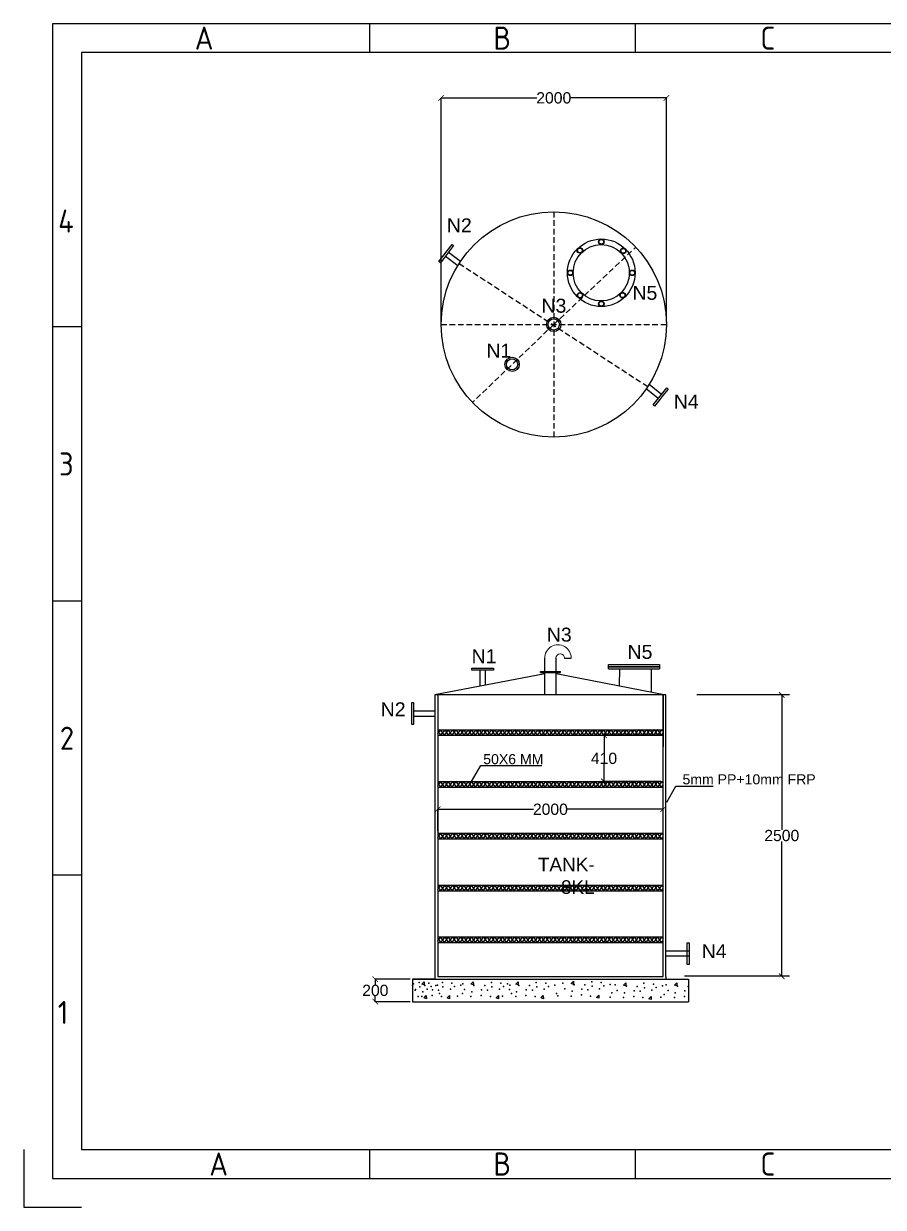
# Model space of a CAD drawing. Header units: millimetres. Extents: x 28040 to 97772, y -4599999986130 to 21571.
# Drawn here: x 82374 to 90006, y 10806 to 21315 of the extents above; entities that cross this region are included whole.
import ezdxf
from ezdxf.enums import TextEntityAlignment as Align

# ---------------------------------------------------------------- set-up
doc = ezdxf.new("R2010")
doc.units = ezdxf.units.MM
doc.header["$LTSCALE"] = 200
doc.header["$MEASUREMENT"] = 0
doc.linetypes.add('HIDDEN', pattern=[0.375, 0.25, -0.125])
doc.styles.add('ISOCP', font='isocp.shx')
doc.styles.get("Standard").update_dxf_attribs({"font": 'arial.ttf'})
doc.dimstyles.get("Standard").update_dxf_attribs({"dimtxt": 100, "dimasz": 50, "dimexe": 0.18, "dimexo": 20, "dimgap": 0.5, "dimtad": 0, "dimtih": 1, "dimtoh": 1, "dimdec": 0, "dimzin": 0, "dimdsep": 46, "dimtxsty": 'Standard', "dimcen": 0.09, "dimadec": 0, "dimazin": 0, "dimtfac": 1, "dimtdec": 0, "dimtofl": 0, "dimtmove": 0, "dimatfit": 3, "dimfxl": 1, "dimtolj": 1, "dimtzin": 0, "dimarcsym": 0})

# ---------------------------------------------------------------- blocks, each defined once
blk = doc.blocks.new('_ArchTick')
at = {"color": 0, "linetype": 'ByBlock', "const_width": 0.15}
blk.add_lwpolyline([(-0.5, -0.5), (0.5, 0.5)], dxfattribs=at)
blk = doc.blocks.new('*D100')
at = {"color": 0, "lineweight": -2, "transparency": 16777216}
for p, q in [((89173, 15356), (89104, 15356)), ((89104, 15356), (89104, 14158)), ((89104, 12858), (89104, 14055)), ((89173, 12858), (89104, 12858))]:
    blk.add_line(p, q, dxfattribs=at)
at = {"layer": 'Defpoints', "color": 0, "linetype": 'Continuous', "transparency": 16777216}
for p in [(89193, 15356), (89104, 12858), (89193, 12858)]:
    blk.add_point(p, dxfattribs=at)
at = {"color": 0, "linetype": 'Continuous', "lineweight": -2, "transparency": 16777216, "xscale": 50, "yscale": 50, "zscale": 50}
for p, rotation in [((89104, 15356), 90), ((89104, 12858), 270)]:
    blk.add_blockref('_ArchTick', p, dxfattribs=dict(at, rotation=rotation))
at = {"color": 0, "linetype": 'Continuous', "transparency": 16777216, "insert": (89104, 14107), "char_height": 100, "attachment_point": 5}
blk.add_mtext('\\A1;2500', dxfattribs=at)
blk = doc.blocks.new('*D105')
at = {"color": 0, "lineweight": -2, "transparency": 16777216}
for p, q in [((86080, 18665), (86080, 20656)), ((86080, 20656), (86930, 20656)), ((88080, 20656), (87231, 20656)), ((88080, 18665), (88080, 20656))]:
    blk.add_line(p, q, dxfattribs=at)
at = {"layer": 'Defpoints', "color": 0, "linetype": 'Continuous', "transparency": 16777216}
for p in [(88080, 20656), (86080, 18645), (88080, 18645)]:
    blk.add_point(p, dxfattribs=at)
at = {"color": 0, "linetype": 'Continuous', "lineweight": -2, "transparency": 16777216, "xscale": 50, "yscale": 50, "zscale": 50, "rotation": 180}
blk.add_blockref('_ArchTick', (86080, 20656), dxfattribs=at)
at = {"color": 0, "linetype": 'Continuous', "lineweight": -2, "transparency": 16777216, "xscale": 50, "yscale": 50, "zscale": 50}
blk.add_blockref('_ArchTick', (88080, 20656), dxfattribs=at)
at = {"color": 0, "linetype": 'Continuous', "transparency": 16777216, "insert": (87080, 20656), "char_height": 100, "attachment_point": 5}
blk.add_mtext('\\A1;2000', dxfattribs=at)
blk = doc.blocks.new('*D107')
at = {"color": 0, "lineweight": -2, "transparency": 16777216}
for p, q in [((88030, 14997), (87525, 14997)), ((87526, 14997), (87526, 14844)), ((87526, 14587), (87526, 14741)), ((88030, 14587), (87525, 14587))]:
    blk.add_line(p, q, dxfattribs=at)
at = {"layer": 'Defpoints', "color": 0, "linetype": 'Continuous', "transparency": 16777216}
for p in [(88050, 14997), (87526, 14587), (88050, 14587)]:
    blk.add_point(p, dxfattribs=at)
at = {"color": 0, "linetype": 'Continuous', "lineweight": -2, "transparency": 16777216, "xscale": 50, "yscale": 50, "zscale": 50}
for p, rotation in [((87526, 14997), 90), ((87526, 14587), 270)]:
    blk.add_blockref('_ArchTick', p, dxfattribs=dict(at, rotation=rotation))
at = {"color": 0, "linetype": 'Continuous', "transparency": 16777216, "insert": (87526, 14792), "char_height": 100, "attachment_point": 5}
blk.add_mtext('\\A1;410', dxfattribs=at)
blk = doc.blocks.new('*D108')
at = {"color": 0, "lineweight": -2, "transparency": 16777216}
for p, q in [((85805, 12831), (85496, 12831)), ((85496, 12831), (85496, 12783)), ((85496, 12632), (85496, 12680)), ((85805, 12632), (85496, 12632))]:
    blk.add_line(p, q, dxfattribs=at)
at = {"layer": 'Defpoints', "color": 0, "linetype": 'Continuous', "transparency": 16777216}
for p in [(85825, 12831), (85496, 12632), (85825, 12632)]:
    blk.add_point(p, dxfattribs=at)
at = {"color": 0, "linetype": 'Continuous', "lineweight": -2, "transparency": 16777216, "xscale": 50, "yscale": 50, "zscale": 50}
for p, rotation in [((85496, 12831), 90), ((85496, 12632), 270)]:
    blk.add_blockref('_ArchTick', p, dxfattribs=dict(at, rotation=rotation))
at = {"color": 0, "linetype": 'Continuous', "transparency": 16777216, "insert": (85496, 12732), "char_height": 100, "width": 211.73, "attachment_point": 5}
blk.add_mtext('\\A1;200', dxfattribs=at)
blk = doc.blocks.new('*D109')
at = {"color": 0, "lineweight": -2, "transparency": 16777216}
for p, q in [((86050, 14147), (86050, 14340)), ((86050, 14340), (86900, 14340)), ((88050, 14340), (87201, 14340)), ((88050, 14147), (88050, 14340))]:
    blk.add_line(p, q, dxfattribs=at)
at = {"layer": 'Defpoints', "color": 0, "linetype": 'Continuous', "transparency": 16777216}
for p in [(88050, 14340), (86050, 14127), (88050, 14127)]:
    blk.add_point(p, dxfattribs=at)
at = {"color": 0, "linetype": 'Continuous', "lineweight": -2, "transparency": 16777216, "xscale": 50, "yscale": 50, "zscale": 50, "rotation": 180}
blk.add_blockref('_ArchTick', (86050, 14340), dxfattribs=at)
at = {"color": 0, "linetype": 'Continuous', "lineweight": -2, "transparency": 16777216, "xscale": 50, "yscale": 50, "zscale": 50}
blk.add_blockref('_ArchTick', (88050, 14340), dxfattribs=at)
at = {"color": 0, "linetype": 'Continuous', "transparency": 16777216, "insert": (87050, 14340), "char_height": 100, "attachment_point": 5}
blk.add_mtext('\\A1;2000', dxfattribs=at)

msp = doc.modelspace()

# ---------------------------------------------------------------- linework, layer by layer
at = {"color": 0}
for p, q in [((97515.6, 21315.1), (82630.7, 21315.1)), ((82630.7, 21315.1), (82630.7, 11062.8)), ((85443.5, 21315.1), (85443.5, 21058.8)), ((87801.5, 21315.1), (87801.5, 21058.8)), ((97259.3, 21058.8), (82887, 21058.8)), ((82887, 21058.8), (82887, 11319.1)), ((82887, 18623.9), (82630.7, 18623.9)), ((82887, 16188.9), (82630.7, 16188.9)), ((82887, 13754), (82630.7, 13754)), ((82374.4, 11319.1), (82374.4, 10806.5)), ((82887, 11319.1), (97259.3, 11319.1)), ((85443.5, 11319.1), (85443.5, 11062.8)), ((87801.5, 11319.1), (87801.5, 11062.8)), ((82630.7, 11062.8), (97515.6, 11062.8)), ((82374.4, 10806.5), (82887, 10806.5))]:
    msp.add_line(p, q, dxfattribs=at)
at = {"linetype": 'HIDDEN'}
for p, q in [((87080, 19644.6), (87080, 17644.6)), ((87080, 18644.6), (87807.7, 19330.6)), ((86239.6, 19186.6), (87914.3, 18093.2)), ((86080, 18644.6), (88080, 18644.6)), ((87080, 18644.6), (86358.2, 17952.6))]:
    msp.add_line(p, q, dxfattribs=at)
for p, q in [((86191, 19345.1), (86118.5, 19250.7)), ((86132.6, 19297.1), (86177.5, 19355.5)), ((86177.5, 19355.5), (86191, 19345.1)), ((86060.1, 19202.7), (86105, 19261.1)), ((86118.5, 19250.7), (86073.6, 19192.3)), ((86105, 19261.1), (86132.6, 19297.1)), ((86105.7, 19260.6), (86105.7, 19260.6)), ((86118.5, 19250.7), (86227.4, 19167.1)), ((86146.1, 19286.7), (86252, 19205.3)), ((86073.6, 19192.3), (86060.1, 19202.7)), ((88036.1, 18023.7), (87926.5, 18112.2)), ((88036.1, 18023.7), (88082.4, 18081.1)), ((88082.4, 18081.1), (88095.6, 18070.4)), ((88007.6, 17988.4), (87901.4, 18074.2)), ((87961.3, 17931.1), (88036.1, 18023.7)), ((88020.8, 17977.8), (87974.5, 17920.4)), ((88049.3, 18013), (88020.8, 17977.8)), ((88048.6, 18013.6), (88048.6, 18013.6)), ((88095.6, 18070.4), (88049.3, 18013)), ((87974.5, 17920.4), (87961.3, 17931.1)), ((87176.3, 15681.3), (87234, 15681.3)), ((86351.5, 15592.4), (86425.2, 15592.4)), ((86351.5, 15575.4), (86351.5, 15592.4)), ((86425.2, 15575.4), (86351.5, 15575.4)), ((86425.2, 15592.4), (86470.6, 15592.4)), ((86425.2, 15575.4), (86425.2, 15434.6)), ((86544.3, 15575.4), (86425.2, 15575.4)), ((86470.6, 15592.4), (86544.3, 15592.4)), ((86470.6, 15575.4), (86470.6, 15441.8)), ((86544.3, 15592.4), (86544.3, 15575.4)), ((87566.5, 15624.8), (88018.6, 15624.8)), ((87566.5, 15607.8), (87566.5, 15624.8)), ((87566.5, 15607.8), (88018.6, 15607.8)), ((87566.5, 15604.2), (88018.6, 15604.2)), ((87566.5, 15587.2), (87566.5, 15604.2)), ((87566.5, 15587.2), (88018.6, 15587.2)), ((87662.2, 15587.2), (87661.5, 15437.9)), ((87944.9, 15587.2), (87944.9, 15381.3)), ((88018.6, 15624.8), (88018.6, 15607.8)), ((88018.6, 15604.2), (88018.6, 15587.2)), ((88075.1, 15355.9), (86025.1, 15355.9)), ((86025.1, 15355.9), (86025.1, 12854.1)), ((86050.1, 15355.9), (86050.1, 12855.9)), ((88050.1, 12855.9), (88050.1, 15355.9)), ((88050.1, 15355.9), (88050.1, 14895.9)), ((88075.1, 12855.9), (88075.1, 15355.9)), ((85819.2, 15213.4), (85819.2, 15287.1)), ((85819.2, 15287.1), (85836.2, 15287.1)), ((85836.2, 15287.1), (85836.2, 15168.1)), ((85819.2, 15168.1), (85819.2, 15213.4)), ((85819.2, 15094.4), (85819.2, 15168.1)), ((85836.2, 15213.4), (86025.1, 15213.4)), ((85836.2, 15168.1), (86025.1, 15168.1)), ((85836.2, 15168.1), (85836.2, 15094.4)), ((85836.2, 15094.4), (85819.2, 15094.4)), ((86050.1, 15009.4), (86077.1, 15047.2)), ((86050.1, 15038.4), (86075.3, 14997.2)), ((86113.5, 15047.2), (86075.2, 14997.3)), ((86110.3, 14997.3), (86075.3, 15047.2)), ((86110.3, 14997.3), (86145.9, 15047.2)), ((86113.5, 15047.2), (86144.1, 14997.2)), ((86182.3, 15047.2), (86144, 14997.3)), ((86179.1, 14997.3), (86144.1, 15047.2)), ((86179.1, 14997.3), (86214.7, 15047.2)), ((86182.3, 15047.2), (86213, 14997.2)), ((86251.1, 15047.2), (86212.8, 14997.3)), ((86247.9, 14997.3), (86213, 15047.2)), ((86247.9, 14997.3), (86283.5, 15047.2)), ((86251.1, 15047.2), (86281.8, 14997.2)), ((86319.9, 15047.2), (86281.6, 14997.3)), ((86316.7, 14997.3), (86281.8, 15047.2)), ((86316.7, 14997.3), (86352.3, 15047.2)), ((86319.9, 15047.2), (86350.6, 14997.2)), ((86388.7, 15047.2), (86350.4, 14997.3)), ((86385.5, 14997.3), (86350.6, 15047.2)), ((86385.5, 14997.3), (86421.2, 15047.2)), ((86388.7, 15047.2), (86419.4, 14997.2)), ((86457.5, 15047.2), (86419.2, 14997.3)), ((86454.3, 14997.3), (86419.4, 15047.2)), ((86454.3, 14997.3), (86490, 15047.2)), ((86457.5, 15047.2), (86488.2, 14997.2)), ((86526.4, 15047.2), (86488, 14997.3)), ((86523.1, 14997.3), (86488.2, 15047.2)), ((86523.1, 14997.3), (86558.8, 15047.2)), ((86526.4, 15047.2), (86557, 14997.2)), ((86595.2, 15047.2), (86556.8, 14997.3)), ((86591.9, 14997.3), (86557, 15047.2)), ((86591.9, 14997.3), (86627.6, 15047.2)), ((86595.2, 15047.2), (86625.8, 14997.2)), ((86664, 15047.2), (86625.6, 14997.3)), ((86660.7, 14997.3), (86625.8, 15047.2)), ((86660.7, 14997.3), (86696.4, 15047.2)), ((86664, 15047.2), (86694.6, 14997.2)), ((86732.8, 15047.2), (86694.4, 14997.3)), ((86729.5, 14997.3), (86694.6, 15047.2)), ((86729.5, 14997.3), (86765.2, 15047.2)), ((86732.8, 15047.2), (86763.4, 14997.2)), ((86801.6, 15047.2), (86763.2, 14997.3)), ((86798.3, 14997.3), (86763.4, 15047.2)), ((86798.3, 14997.3), (86834, 15047.2)), ((86801.6, 15047.2), (86832.2, 14997.2)), ((86870.4, 15047.2), (86832.1, 14997.3)), ((86867.1, 14997.3), (86832.2, 15047.2)), ((86867.1, 14997.3), (86902.8, 15047.2)), ((86870.4, 15047.2), (86901, 14997.2)), ((86939.2, 15047.2), (86900.9, 14997.3)), ((86935.9, 14997.3), (86901, 15047.2)), ((86935.9, 14997.3), (86971.6, 15047.2)), ((86939.2, 15047.2), (86969.8, 14997.2)), ((87008, 15047.2), (86969.7, 14997.3)), ((87004.8, 14997.3), (86969.8, 15047.2)), ((87004.8, 14997.3), (87040.4, 15047.2)), ((87008, 15047.2), (87038.6, 14997.2)), ((87076.8, 15047.2), (87038.5, 14997.3)), ((87073.6, 14997.3), (87038.6, 15047.2)), ((87073.6, 14997.3), (87109.2, 15047.2)), ((87076.8, 15047.2), (87107.4, 14997.2)), ((87145.6, 15047.2), (87107.3, 14997.3)), ((87142.4, 14997.3), (87107.4, 15047.2)), ((87142.4, 14997.3), (87178, 15047.2)), ((87145.6, 15047.2), (87176.3, 14997.2)), ((87214.4, 15047.2), (87176.1, 14997.3)), ((87211.2, 14997.3), (87176.3, 15047.2)), ((87211.2, 14997.3), (87246.8, 15047.2)), ((87214.4, 15047.2), (87245.1, 14997.2)), ((87283.2, 15047.2), (87244.9, 14997.3)), ((87280, 14997.3), (87245.1, 15047.2)), ((87280, 14997.3), (87315.7, 15047.2)), ((87283.2, 15047.2), (87313.9, 14997.2)), ((87352, 15047.2), (87313.7, 14997.3)), ((87348.8, 14997.3), (87313.9, 15047.2)), ((87348.8, 14997.3), (87384.5, 15047.2)), ((87352, 15047.2), (87382.7, 14997.2)), ((87420.8, 15047.2), (87382.5, 14997.3)), ((87417.6, 14997.3), (87382.7, 15047.2)), ((87417.6, 14997.3), (87453.3, 15047.2)), ((87420.8, 15047.2), (87451.5, 14997.2)), ((87489.7, 15047.2), (87451.3, 14997.3)), ((87486.4, 14997.3), (87451.5, 15047.2)), ((87486.4, 14997.3), (87522.1, 15047.2)), ((87489.7, 15047.2), (87520.3, 14997.2)), ((87558.5, 15047.2), (87520.1, 14997.3)), ((87555.2, 14997.3), (87520.3, 15047.2)), ((87555.2, 14997.3), (87590.9, 15047.2)), ((87558.5, 15047.2), (87589.1, 14997.2)), ((87627.3, 15047.2), (87588.9, 14997.3)), ((87624, 14997.3), (87589.1, 15047.2)), ((87624, 14997.3), (87659.7, 15047.2)), ((87627.3, 15047.2), (87657.9, 14997.2)), ((87696.1, 15047.2), (87657.7, 14997.3)), ((87692.8, 14997.3), (87657.9, 15047.2)), ((87692.8, 14997.3), (87728.5, 15047.2)), ((87696.1, 15047.2), (87726.7, 14997.2)), ((87764.9, 15047.2), (87726.6, 14997.3)), ((87761.6, 14997.3), (87726.7, 15047.2)), ((87761.6, 14997.3), (87797.3, 15047.2)), ((87764.9, 15047.2), (87795.5, 14997.2)), ((87833.7, 15047.3), (87795.4, 14997.4)), ((87830.4, 14997.4), (87795.5, 15047.3)), ((87830.4, 14997.4), (87866.1, 15047.3)), ((87833.7, 15047.3), (87864.3, 14997.3)), ((87902.5, 15047.3), (87864.2, 14997.4)), ((87899.3, 14997.4), (87864.3, 15047.3)), ((87899.3, 14997.4), (87934.9, 15047.3)), ((87902.5, 15047.3), (87933.1, 14997.3)), ((87971.3, 15047.3), (87933, 14997.4)), ((87968.1, 14997.4), (87933.1, 15047.3)), ((87968.1, 14997.4), (88003.7, 15047.3)), ((87971.3, 15047.3), (88001.9, 14997.3)), ((88040.1, 15047.3), (88001.8, 14997.4)), ((88036.9, 14997.4), (88001.9, 15047.3)), ((88040.1, 15047.3), (88050.1, 15031.1)), ((86050.1, 14997.2), (88050.1, 14997.2)), ((88036.9, 14997.4), (88050.1, 15015.9)), ((86050.1, 14549.6), (86077, 14587.2)), ((86050.1, 14587.2), (88050.1, 14587.2)), ((86050.1, 14578.2), (86075.2, 14537.2)), ((86050.1, 14537.2), (88050.1, 14537.2)), ((86113.4, 14587.2), (86075, 14537.3)), ((86110.1, 14537.3), (86075.2, 14587.2)), ((86110.1, 14537.3), (86145.8, 14587.2)), ((86113.4, 14587.2), (86144, 14537.2)), ((86182.2, 14587.2), (86143.8, 14537.3)), ((86178.9, 14537.3), (86144, 14587.2)), ((86178.9, 14537.3), (86214.6, 14587.2)), ((86182.2, 14587.2), (86212.8, 14537.2)), ((86251, 14587.2), (86212.6, 14537.3)), ((86247.7, 14537.3), (86212.8, 14587.2)), ((86247.7, 14537.3), (86283.4, 14587.2)), ((86251, 14587.2), (86281.6, 14537.2)), ((86319.8, 14587.2), (86281.5, 14537.3)), ((86316.5, 14537.3), (86281.6, 14587.2)), ((86316.5, 14537.3), (86352.2, 14587.2)), ((86319.8, 14587.2), (86350.4, 14537.2)), ((86388.6, 14587.2), (86350.3, 14537.3)), ((86385.3, 14537.3), (86350.4, 14587.2)), ((86385.3, 14537.3), (86421, 14587.2)), ((86388.6, 14587.2), (86419.2, 14537.2)), ((86457.4, 14587.2), (86419.1, 14537.3)), ((86454.2, 14537.3), (86419.2, 14587.2)), ((86454.2, 14537.3), (86489.8, 14587.2)), ((86457.4, 14587.2), (86488, 14537.2)), ((86526.2, 14587.2), (86487.9, 14537.3)), ((86523, 14537.3), (86488, 14587.2)), ((86523, 14537.3), (86558.6, 14587.2)), ((86526.2, 14587.2), (86556.8, 14537.2)), ((86595, 14587.2), (86556.7, 14537.3)), ((86591.8, 14537.3), (86556.8, 14587.2)), ((86591.8, 14537.3), (86627.4, 14587.2)), ((86595, 14587.2), (86625.7, 14537.2)), ((86663.8, 14587.2), (86625.5, 14537.3)), ((86660.6, 14537.3), (86625.7, 14587.2)), ((86660.6, 14537.3), (86696.2, 14587.2)), ((86663.8, 14587.2), (86694.5, 14537.2)), ((86732.6, 14587.2), (86694.3, 14537.3)), ((86729.4, 14537.3), (86694.5, 14587.2)), ((86729.4, 14537.3), (86765, 14587.2)), ((86732.6, 14587.2), (86763.3, 14537.2)), ((86801.4, 14587.2), (86763.1, 14537.3)), ((86798.2, 14537.3), (86763.3, 14587.2)), ((86798.2, 14537.3), (86833.9, 14587.2)), ((86801.4, 14587.2), (86832.1, 14537.2)), ((86870.2, 14587.2), (86831.9, 14537.3)), ((86867, 14537.3), (86832.1, 14587.2)), ((86867, 14537.3), (86902.7, 14587.2)), ((86870.2, 14587.2), (86900.9, 14537.2)), ((86939.1, 14587.2), (86900.7, 14537.3)), ((86935.8, 14537.3), (86900.9, 14587.2)), ((86935.8, 14537.3), (86971.5, 14587.2)), ((86939.1, 14587.2), (86969.7, 14537.2)), ((87007.9, 14587.2), (86969.5, 14537.3)), ((87004.6, 14537.3), (86969.7, 14587.2)), ((87004.6, 14537.3), (87040.3, 14587.2)), ((87007.9, 14587.2), (87038.5, 14537.2)), ((87076.7, 14587.2), (87038.3, 14537.3)), ((87073.4, 14537.3), (87038.5, 14587.2)), ((87073.4, 14537.3), (87109.1, 14587.2)), ((87076.7, 14587.2), (87107.3, 14537.2)), ((87145.5, 14587.2), (87107.1, 14537.3)), ((87142.2, 14537.3), (87107.3, 14587.2)), ((87142.2, 14537.3), (87177.9, 14587.2)), ((87145.5, 14587.2), (87176.1, 14537.2)), ((87214.3, 14587.2), (87175.9, 14537.3)), ((87211, 14537.3), (87176.1, 14587.2)), ((87211, 14537.3), (87246.7, 14587.2)), ((87214.3, 14587.2), (87244.9, 14537.2)), ((87283.1, 14587.2), (87244.8, 14537.3)), ((87279.8, 14537.3), (87244.9, 14587.2)), ((87279.8, 14537.3), (87315.5, 14587.2)), ((87283.1, 14587.2), (87313.7, 14537.2)), ((87351.9, 14587.2), (87313.6, 14537.3)), ((87348.6, 14537.3), (87313.7, 14587.2)), ((87348.6, 14537.3), (87384.3, 14587.2)), ((87351.9, 14587.2), (87382.5, 14537.2)), ((87420.7, 14587.2), (87382.4, 14537.3)), ((87417.5, 14537.3), (87382.5, 14587.2)), ((87417.5, 14537.3), (87453.1, 14587.2)), ((87420.7, 14587.2), (87451.3, 14537.2)), ((87489.5, 14587.2), (87451.2, 14537.3)), ((87486.3, 14537.3), (87451.3, 14587.2)), ((87486.3, 14537.3), (87521.9, 14587.2)), ((87489.5, 14587.2), (87520.1, 14537.2)), ((87558.3, 14587.2), (87520, 14537.3)), ((87555.1, 14537.3), (87520.1, 14587.2)), ((87555.1, 14537.3), (87590.7, 14587.2)), ((87558.3, 14587.2), (87589, 14537.2)), ((87627.1, 14587.2), (87588.8, 14537.3)), ((87623.9, 14537.3), (87589, 14587.2)), ((87623.9, 14537.3), (87659.5, 14587.2)), ((87627.1, 14587.2), (87657.8, 14537.2)), ((87695.9, 14587.2), (87657.6, 14537.3)), ((87692.7, 14537.3), (87657.8, 14587.2)), ((87692.7, 14537.3), (87728.3, 14587.2)), ((87695.9, 14587.2), (87726.6, 14537.2)), ((87764.7, 14587.2), (87726.4, 14537.3)), ((87761.5, 14537.3), (87726.6, 14587.2)), ((87761.5, 14537.3), (87797.2, 14587.2)), ((87764.7, 14587.2), (87795.4, 14537.2)), ((87833.5, 14587.3), (87795.2, 14537.4)), ((87830.3, 14537.4), (87795.4, 14587.3)), ((87830.3, 14537.4), (87866, 14587.3)), ((87833.5, 14587.3), (87864.2, 14537.3)), ((87902.4, 14587.3), (87864, 14537.4)), ((87899.1, 14537.4), (87864.2, 14587.3)), ((87899.1, 14537.4), (87934.8, 14587.3)), ((87902.4, 14587.3), (87933, 14537.3)), ((87971.2, 14587.3), (87932.8, 14537.4)), ((87967.9, 14537.4), (87933, 14587.3)), ((87967.9, 14537.4), (88003.6, 14587.3)), ((87971.2, 14587.3), (88001.8, 14537.3)), ((88040, 14587.3), (88001.6, 14537.4)), ((88036.7, 14537.4), (88001.8, 14587.3)), ((88036.7, 14537.4), (88050.1, 14556.1)), ((88040, 14587.3), (88050.1, 14570.8)), ((86050.1, 14089.5), (86077, 14127.2)), ((86050.1, 14127.2), (88050.1, 14127.2)), ((86050.1, 14118.3), (86075.3, 14077.2)), ((86113.4, 14127.2), (86075.1, 14077.3)), ((86110.2, 14077.3), (86075.3, 14127.2)), ((86110.2, 14077.3), (86145.8, 14127.2)), ((86113.4, 14127.2), (86144.1, 14077.2)), ((86182.2, 14127.2), (86143.9, 14077.3)), ((86179, 14077.3), (86144.1, 14127.2)), ((86179, 14077.3), (86214.6, 14127.2)), ((86182.2, 14127.2), (86212.9, 14077.2)), ((86251, 14127.2), (86212.7, 14077.3)), ((86247.8, 14077.3), (86212.9, 14127.2)), ((86247.8, 14077.3), (86283.5, 14127.2)), ((86251, 14127.2), (86281.7, 14077.2)), ((86319.8, 14127.2), (86281.5, 14077.3)), ((86316.6, 14077.3), (86281.7, 14127.2)), ((86316.6, 14077.3), (86352.3, 14127.2)), ((86319.8, 14127.2), (86350.5, 14077.2)), ((86388.7, 14127.2), (86350.3, 14077.3)), ((86385.4, 14077.3), (86350.5, 14127.2)), ((86385.4, 14077.3), (86421.1, 14127.2)), ((86388.7, 14127.2), (86419.3, 14077.2)), ((86457.5, 14127.2), (86419.1, 14077.3)), ((86454.2, 14077.3), (86419.3, 14127.2)), ((86454.2, 14077.3), (86489.9, 14127.2)), ((86457.5, 14127.2), (86488.1, 14077.2)), ((86526.3, 14127.2), (86487.9, 14077.3)), ((86523, 14077.3), (86488.1, 14127.2)), ((86523, 14077.3), (86558.7, 14127.2)), ((86526.3, 14127.2), (86556.9, 14077.2)), ((86595.1, 14127.2), (86556.7, 14077.3)), ((86591.8, 14077.3), (86556.9, 14127.2)), ((86591.8, 14077.3), (86627.5, 14127.2)), ((86595.1, 14127.2), (86625.7, 14077.2)), ((86663.9, 14127.2), (86625.5, 14077.3)), ((86660.6, 14077.3), (86625.7, 14127.2)), ((86660.6, 14077.3), (86696.3, 14127.2)), ((86663.9, 14127.2), (86694.5, 14077.2)), ((86732.7, 14127.2), (86694.4, 14077.3)), ((86729.4, 14077.3), (86694.5, 14127.2)), ((86729.4, 14077.3), (86765.1, 14127.2)), ((86732.7, 14127.2), (86763.3, 14077.2)), ((86801.5, 14127.2), (86763.2, 14077.3)), ((86798.3, 14077.3), (86763.3, 14127.2)), ((86798.3, 14077.3), (86833.9, 14127.2)), ((86801.5, 14127.2), (86832.1, 14077.2)), ((86870.3, 14127.2), (86832, 14077.3)), ((86867.1, 14077.3), (86832.1, 14127.2)), ((86867.1, 14077.3), (86902.7, 14127.2)), ((86870.3, 14127.2), (86900.9, 14077.2)), ((86939.1, 14127.2), (86900.8, 14077.3)), ((86935.9, 14077.3), (86900.9, 14127.2)), ((86935.9, 14077.3), (86971.5, 14127.2)), ((86939.1, 14127.2), (86969.7, 14077.2)), ((87007.9, 14127.2), (86969.6, 14077.3)), ((87004.7, 14077.3), (86969.7, 14127.2)), ((87004.7, 14077.3), (87040.3, 14127.2)), ((87007.9, 14127.2), (87038.6, 14077.2)), ((87076.7, 14127.2), (87038.4, 14077.3)), ((87073.5, 14077.3), (87038.6, 14127.2)), ((87073.5, 14077.3), (87109.1, 14127.2)), ((87076.7, 14127.2), (87107.4, 14077.2)), ((87145.5, 14127.2), (87107.2, 14077.3)), ((87142.3, 14077.3), (87107.4, 14127.2)), ((87142.3, 14077.3), (87178, 14127.2)), ((87145.5, 14127.2), (87176.2, 14077.2)), ((87214.3, 14127.2), (87176, 14077.3)), ((87211.1, 14077.3), (87176.2, 14127.2)), ((87211.1, 14077.3), (87246.8, 14127.2)), ((87214.3, 14127.2), (87245, 14077.2)), ((87283.2, 14127.2), (87244.8, 14077.3)), ((87279.9, 14077.3), (87245, 14127.2)), ((87279.9, 14077.3), (87315.6, 14127.2)), ((87283.2, 14127.2), (87313.8, 14077.2)), ((87352, 14127.2), (87313.6, 14077.3)), ((87348.7, 14077.3), (87313.8, 14127.2)), ((87348.7, 14077.3), (87384.4, 14127.2)), ((87352, 14127.2), (87382.6, 14077.2)), ((87420.8, 14127.2), (87382.4, 14077.3)), ((87417.5, 14077.3), (87382.6, 14127.2)), ((87417.5, 14077.3), (87453.2, 14127.2)), ((87420.8, 14127.2), (87451.4, 14077.2)), ((87489.6, 14127.2), (87451.2, 14077.3)), ((87486.3, 14077.3), (87451.4, 14127.2)), ((87486.3, 14077.3), (87522, 14127.2)), ((87489.6, 14127.2), (87520.2, 14077.2)), ((87558.4, 14127.2), (87520, 14077.3)), ((87555.1, 14077.3), (87520.2, 14127.2)), ((87555.1, 14077.3), (87590.8, 14127.2)), ((87558.4, 14127.2), (87589, 14077.2)), ((87627.2, 14127.2), (87588.9, 14077.3)), ((87623.9, 14077.3), (87589, 14127.2)), ((87623.9, 14077.3), (87659.6, 14127.2)), ((87627.2, 14127.2), (87657.8, 14077.2)), ((87696, 14127.2), (87657.7, 14077.3)), ((87692.7, 14077.3), (87657.8, 14127.2)), ((87692.7, 14077.3), (87728.4, 14127.2)), ((87696, 14127.2), (87726.6, 14077.2)), ((87764.8, 14127.2), (87726.5, 14077.3)), ((87761.6, 14077.3), (87726.6, 14127.2)), ((87761.6, 14077.3), (87797.2, 14127.2)), ((87764.8, 14127.2), (87795.4, 14077.2)), ((87833.6, 14127.3), (87795.3, 14077.4)), ((87830.4, 14077.4), (87795.4, 14127.3)), ((87830.4, 14077.4), (87866, 14127.3)), ((87833.6, 14127.3), (87864.2, 14077.3)), ((87902.4, 14127.3), (87864.1, 14077.4)), ((87899.2, 14077.4), (87864.2, 14127.3)), ((87899.2, 14077.4), (87934.8, 14127.3)), ((87902.4, 14127.3), (87933.1, 14077.3)), ((87971.2, 14127.3), (87932.9, 14077.4)), ((87968, 14077.4), (87933.1, 14127.3)), ((87968, 14077.4), (88003.6, 14127.3)), ((87971.2, 14127.3), (88001.9, 14077.3)), ((88040, 14127.3), (88001.7, 14077.4)), ((88036.8, 14077.4), (88001.9, 14127.3)), ((88036.8, 14077.4), (88050.1, 14096)), ((88040, 14127.3), (88050.1, 14110.9)), ((86050.1, 14077.2), (88050.1, 14077.2)), ((86050.1, 13629.5), (86077, 13667.2)), ((86050.1, 13667.2), (88050.1, 13667.2)), ((86113.4, 13667.2), (86075.1, 13617.3)), ((86110.2, 13617.3), (86075.3, 13667.2)), ((86110.2, 13617.3), (86145.8, 13667.2)), ((86113.4, 13667.2), (86144.1, 13617.2)), ((86182.2, 13667.2), (86143.9, 13617.3)), ((86179, 13617.3), (86144.1, 13667.2)), ((86179, 13617.3), (86214.6, 13667.2)), ((86182.2, 13667.2), (86212.9, 13617.2)), ((86251, 13667.2), (86212.7, 13617.3)), ((86247.8, 13617.3), (86212.9, 13667.2)), ((86247.8, 13617.3), (86283.5, 13667.2)), ((86251, 13667.2), (86281.7, 13617.2)), ((86319.8, 13667.2), (86281.5, 13617.3)), ((86316.6, 13617.3), (86281.7, 13667.2)), ((86316.6, 13617.3), (86352.3, 13667.2)), ((86319.8, 13667.2), (86350.5, 13617.2)), ((86388.7, 13667.2), (86350.3, 13617.3)), ((86385.4, 13617.3), (86350.5, 13667.2)), ((86385.4, 13617.3), (86421.1, 13667.2)), ((86388.7, 13667.2), (86419.3, 13617.2)), ((86457.5, 13667.2), (86419.1, 13617.3)), ((86454.2, 13617.3), (86419.3, 13667.2)), ((86454.2, 13617.3), (86489.9, 13667.2)), ((86457.5, 13667.2), (86488.1, 13617.2)), ((86526.3, 13667.2), (86487.9, 13617.3)), ((86523, 13617.3), (86488.1, 13667.2)), ((86523, 13617.3), (86558.7, 13667.2)), ((86526.3, 13667.2), (86556.9, 13617.2)), ((86595.1, 13667.2), (86556.7, 13617.3)), ((86591.8, 13617.3), (86556.9, 13667.2)), ((86591.8, 13617.3), (86627.5, 13667.2)), ((86595.1, 13667.2), (86625.7, 13617.2)), ((86663.9, 13667.2), (86625.5, 13617.3)), ((86660.6, 13617.3), (86625.7, 13667.2)), ((86660.6, 13617.3), (86696.3, 13667.2)), ((86663.9, 13667.2), (86694.5, 13617.2)), ((86732.7, 13667.2), (86694.4, 13617.3)), ((86729.4, 13617.3), (86694.5, 13667.2)), ((86729.4, 13617.3), (86765.1, 13667.2)), ((86732.7, 13667.2), (86763.3, 13617.2)), ((86801.5, 13667.2), (86763.2, 13617.3)), ((86798.3, 13617.3), (86763.3, 13667.2)), ((86798.3, 13617.3), (86833.9, 13667.2)), ((86801.5, 13667.2), (86832.1, 13617.2)), ((86870.3, 13667.2), (86832, 13617.3)), ((86867.1, 13617.3), (86832.1, 13667.2)), ((86867.1, 13617.3), (86902.7, 13667.2)), ((86870.3, 13667.2), (86900.9, 13617.2)), ((86939.1, 13667.2), (86900.8, 13617.3)), ((86935.9, 13617.3), (86900.9, 13667.2)), ((86935.9, 13617.3), (86971.5, 13667.2)), ((86939.1, 13667.2), (86969.7, 13617.2)), ((87007.9, 13667.2), (86969.6, 13617.3)), ((87004.7, 13617.3), (86969.7, 13667.2)), ((87004.7, 13617.3), (87040.3, 13667.2)), ((87007.9, 13667.2), (87038.6, 13617.2)), ((87076.7, 13667.2), (87038.4, 13617.3)), ((87073.5, 13617.3), (87038.6, 13667.2)), ((87073.5, 13617.3), (87109.1, 13667.2)), ((87076.7, 13667.2), (87107.4, 13617.2)), ((87145.5, 13667.2), (87107.2, 13617.3)), ((87142.3, 13617.3), (87107.4, 13667.2)), ((87142.3, 13617.3), (87178, 13667.2)), ((87145.5, 13667.2), (87176.2, 13617.2)), ((87214.3, 13667.2), (87176, 13617.3)), ((87211.1, 13617.3), (87176.2, 13667.2)), ((87211.1, 13617.3), (87246.8, 13667.2)), ((87214.3, 13667.2), (87245, 13617.2)), ((87283.2, 13667.2), (87244.8, 13617.3)), ((87279.9, 13617.3), (87245, 13667.2)), ((87279.9, 13617.3), (87315.6, 13667.2)), ((87283.2, 13667.2), (87313.8, 13617.2)), ((87352, 13667.2), (87313.6, 13617.3)), ((87348.7, 13617.3), (87313.8, 13667.2)), ((87348.7, 13617.3), (87384.4, 13667.2)), ((87352, 13667.2), (87382.6, 13617.2)), ((87420.8, 13667.2), (87382.4, 13617.3)), ((87417.5, 13617.3), (87382.6, 13667.2)), ((87417.5, 13617.3), (87453.2, 13667.2)), ((87420.8, 13667.2), (87451.4, 13617.2)), ((87489.6, 13667.2), (87451.2, 13617.3)), ((87486.3, 13617.3), (87451.4, 13667.2)), ((87486.3, 13617.3), (87522, 13667.2)), ((87489.6, 13667.2), (87520.2, 13617.2)), ((87558.4, 13667.2), (87520, 13617.3)), ((87555.1, 13617.3), (87520.2, 13667.2)), ((87555.1, 13617.3), (87590.8, 13667.2)), ((87558.4, 13667.2), (87589, 13617.2)), ((87627.2, 13667.2), (87588.9, 13617.3)), ((87623.9, 13617.3), (87589, 13667.2)), ((87623.9, 13617.3), (87659.6, 13667.2)), ((87627.2, 13667.2), (87657.8, 13617.2)), ((87696, 13667.2), (87657.7, 13617.3)), ((87692.7, 13617.3), (87657.8, 13667.2)), ((87692.7, 13617.3), (87728.4, 13667.2)), ((87696, 13667.2), (87726.6, 13617.2)), ((87764.8, 13667.2), (87726.5, 13617.3)), ((87761.6, 13617.3), (87726.6, 13667.2)), ((87761.6, 13617.3), (87797.2, 13667.2)), ((87764.8, 13667.2), (87795.4, 13617.2)), ((87833.6, 13667.3), (87795.3, 13617.4)), ((87830.4, 13617.4), (87795.4, 13667.3)), ((87830.4, 13617.4), (87866, 13667.3)), ((87833.6, 13667.3), (87864.2, 13617.3)), ((87902.4, 13667.3), (87864.1, 13617.4)), ((87899.2, 13617.4), (87864.2, 13667.3)), ((87899.2, 13617.4), (87934.8, 13667.3)), ((87902.4, 13667.3), (87933.1, 13617.3)), ((87971.2, 13667.3), (87932.9, 13617.4)), ((87968, 13617.4), (87933.1, 13667.3)), ((87968, 13617.4), (88003.6, 13667.3)), ((87971.2, 13667.3), (88001.9, 13617.3)), ((88040, 13667.3), (88001.7, 13617.4)), ((88036.8, 13617.4), (88001.9, 13667.3)), ((88040, 13667.3), (88050.1, 13650.9)), ((86050.1, 13658.3), (86075.3, 13617.2)), ((86050.1, 13617.2), (88050.1, 13617.2)), ((88036.8, 13617.4), (88050.1, 13636)), ((86050.1, 13169.5), (86077, 13207.2)), ((86050.1, 13207.2), (88050.1, 13207.2)), ((86050.1, 13198.3), (86075.3, 13157.2)), ((86050.1, 13157.2), (88050.1, 13157.2)), ((86113.4, 13207.2), (86075.1, 13157.3)), ((86110.2, 13157.3), (86075.3, 13207.2)), ((86110.2, 13157.3), (86145.9, 13207.2)), ((86113.4, 13207.2), (86144.1, 13157.2)), ((86182.2, 13207.2), (86143.9, 13157.3)), ((86179, 13157.3), (86144.1, 13207.2)), ((86179, 13157.3), (86214.7, 13207.2)), ((86182.2, 13207.2), (86212.9, 13157.2)), ((86251, 13207.2), (86212.7, 13157.3)), ((86247.8, 13157.3), (86212.9, 13207.2)), ((86247.8, 13157.3), (86283.5, 13207.2)), ((86251, 13207.2), (86281.7, 13157.2)), ((86319.9, 13207.2), (86281.5, 13157.3)), ((86316.6, 13157.3), (86281.7, 13207.2)), ((86316.6, 13157.3), (86352.3, 13207.2)), ((86319.9, 13207.2), (86350.5, 13157.2)), ((86388.7, 13207.2), (86350.3, 13157.3)), ((86385.4, 13157.3), (86350.5, 13207.2)), ((86385.4, 13157.3), (86421.1, 13207.2)), ((86388.7, 13207.2), (86419.3, 13157.2)), ((86457.5, 13207.2), (86419.1, 13157.3)), ((86454.2, 13157.3), (86419.3, 13207.2)), ((86454.2, 13157.3), (86489.9, 13207.2)), ((86457.5, 13207.2), (86488.1, 13157.2)), ((86526.3, 13207.2), (86487.9, 13157.3)), ((86523, 13157.3), (86488.1, 13207.2)), ((86523, 13157.3), (86558.7, 13207.2)), ((86526.3, 13207.2), (86556.9, 13157.2)), ((86595.1, 13207.2), (86556.8, 13157.3)), ((86591.8, 13157.3), (86556.9, 13207.2)), ((86591.8, 13157.3), (86627.5, 13207.2)), ((86595.1, 13207.2), (86625.7, 13157.2)), ((86663.9, 13207.2), (86625.6, 13157.3)), ((86660.6, 13157.3), (86625.7, 13207.2)), ((86660.6, 13157.3), (86696.3, 13207.2)), ((86663.9, 13207.2), (86694.5, 13157.2)), ((86732.7, 13207.2), (86694.4, 13157.3)), ((86729.5, 13157.3), (86694.5, 13207.2)), ((86729.5, 13157.3), (86765.1, 13207.2)), ((86732.7, 13207.2), (86763.3, 13157.2)), ((86801.5, 13207.2), (86763.2, 13157.3)), ((86798.3, 13157.3), (86763.3, 13207.2)), ((86798.3, 13157.3), (86833.9, 13207.2)), ((86801.5, 13207.2), (86832.1, 13157.2)), ((86870.3, 13207.2), (86832, 13157.3)), ((86867.1, 13157.3), (86832.1, 13207.2)), ((86867.1, 13157.3), (86902.7, 13207.2)), ((86870.3, 13207.2), (86901, 13157.2)), ((86939.1, 13207.2), (86900.8, 13157.3)), ((86935.9, 13157.3), (86901, 13207.2)), ((86935.9, 13157.3), (86971.5, 13207.2)), ((86939.1, 13207.2), (86969.8, 13157.2)), ((87007.9, 13207.2), (86969.6, 13157.3)), ((87004.7, 13157.3), (86969.8, 13207.2)), ((87004.7, 13157.3), (87040.3, 13207.2)), ((87007.9, 13207.2), (87038.6, 13157.2)), ((87076.7, 13207.2), (87038.4, 13157.3)), ((87073.5, 13157.3), (87038.6, 13207.2)), ((87073.5, 13157.3), (87109.2, 13207.2)), ((87076.7, 13207.2), (87107.4, 13157.2)), ((87145.5, 13207.2), (87107.2, 13157.3)), ((87142.3, 13157.3), (87107.4, 13207.2)), ((87142.3, 13157.3), (87178, 13207.2)), ((87145.5, 13207.2), (87176.2, 13157.2)), ((87214.4, 13207.2), (87176, 13157.3)), ((87211.1, 13157.3), (87176.2, 13207.2)), ((87211.1, 13157.3), (87246.8, 13207.2)), ((87214.4, 13207.2), (87245, 13157.2)), ((87283.2, 13207.2), (87244.8, 13157.3)), ((87279.9, 13157.3), (87245, 13207.2)), ((87279.9, 13157.3), (87315.6, 13207.2)), ((87283.2, 13207.2), (87313.8, 13157.2)), ((87352, 13207.2), (87313.6, 13157.3)), ((87348.7, 13157.3), (87313.8, 13207.2)), ((87348.7, 13157.3), (87384.4, 13207.2)), ((87352, 13207.2), (87382.6, 13157.2)), ((87420.8, 13207.2), (87382.4, 13157.3)), ((87417.5, 13157.3), (87382.6, 13207.2)), ((87417.5, 13157.3), (87453.2, 13207.2)), ((87420.8, 13207.2), (87451.4, 13157.2)), ((87489.6, 13207.2), (87451.2, 13157.3)), ((87486.3, 13157.3), (87451.4, 13207.2)), ((87486.3, 13157.3), (87522, 13207.2)), ((87489.6, 13207.2), (87520.2, 13157.2)), ((87558.4, 13207.2), (87520.1, 13157.3)), ((87555.1, 13157.3), (87520.2, 13207.2)), ((87555.1, 13157.3), (87590.8, 13207.2)), ((87558.4, 13207.2), (87589, 13157.2)), ((87627.2, 13207.2), (87588.9, 13157.3)), ((87623.9, 13157.3), (87589, 13207.2)), ((87623.9, 13157.3), (87659.6, 13207.2)), ((87627.2, 13207.2), (87657.8, 13157.2)), ((87696, 13207.2), (87657.7, 13157.3)), ((87692.8, 13157.3), (87657.8, 13207.2)), ((87692.8, 13157.3), (87728.4, 13207.2)), ((87696, 13207.2), (87726.6, 13157.2)), ((87764.8, 13207.2), (87726.5, 13157.3)), ((87761.6, 13157.3), (87726.6, 13207.2)), ((87761.6, 13157.3), (87797.2, 13207.2)), ((87764.8, 13207.2), (87795.4, 13157.2)), ((87833.6, 13207.3), (87795.3, 13157.4)), ((87830.4, 13157.4), (87795.4, 13207.3)), ((87830.4, 13157.4), (87866, 13207.3)), ((87833.6, 13207.3), (87864.3, 13157.3)), ((87902.4, 13207.3), (87864.1, 13157.4)), ((87899.2, 13157.4), (87864.3, 13207.3)), ((87899.2, 13157.4), (87934.8, 13207.3)), ((87902.4, 13207.3), (87933.1, 13157.3)), ((87971.2, 13207.3), (87932.9, 13157.4)), ((87968, 13157.4), (87933.1, 13207.3)), ((87968, 13157.4), (88003.6, 13207.3)), ((87971.2, 13207.3), (88001.9, 13157.3)), ((88040, 13207.3), (88001.7, 13157.4)), ((88036.8, 13157.4), (88001.9, 13207.3)), ((88036.8, 13157.4), (88050.1, 13176)), ((88040, 13207.3), (88050.1, 13190.9)), ((88264, 13080.5), (88264, 13154.1)), ((88281, 13154.1), (88281, 13080.5)), ((88281, 13080.5), (88075.1, 13080.5)), ((88281, 13035.1), (88075.1, 13035.1)), ((88264, 12961.4), (88264, 13080.5)), ((88280.1, 13080.5), (88280.1, 13080.5)), ((88281, 13080.5), (88281, 13035.1)), ((88281, 13035.1), (88281, 12961.4)), ((88281, 12961.4), (88264, 12961.4)), ((85825.1, 12831.4), (88275.1, 12831.4)), ((86025.1, 12854.1), (86025.1, 12831.4)), ((86050.1, 12855.9), (88050.1, 12855.9)), ((85910, 12787.6), (85929.2, 12808.3)), ((85931, 12780.8), (85910, 12787.6)), ((85929.2, 12808.3), (85931, 12780.8)), ((86345.3, 12787.5), (86364.4, 12808.3)), ((86366.3, 12780.7), (86345.3, 12787.5)), ((86364.4, 12808.3), (86366.3, 12780.7)), ((86743.7, 12787.5), (86762.8, 12808.3)), ((86764.7, 12780.7), (86743.7, 12787.5)), ((86762.8, 12808.3), (86764.7, 12780.7)), ((87235.5, 12792.5), (87254.6, 12813.2)), ((87256.5, 12785.7), (87235.5, 12792.5)), ((87254.6, 12813.2), (87256.5, 12785.7)), ((87699.8, 12779.3), (87718.9, 12800)), ((87720.7, 12772.4), (87699.8, 12779.3)), ((87718.9, 12800), (87720.7, 12772.4)), ((88152.1, 12779.3), (88171.3, 12800)), ((88173.1, 12772.4), (88152.1, 12779.3)), ((88171.3, 12800), (88173.1, 12772.4)), ((85825.1, 12632.2), (88275.1, 12632.2)), ((85928.7, 12665.3), (85947.8, 12686)), ((85949.7, 12658.5), (85928.7, 12665.3)), ((85947.8, 12686), (85949.7, 12658.5)), ((86134.4, 12665.3), (86153.5, 12686)), ((86155.4, 12658.5), (86134.4, 12665.3)), ((86153.5, 12686), (86155.4, 12658.5)), ((86569.6, 12665.3), (86588.8, 12686)), ((86590.6, 12658.4), (86569.6, 12665.3)), ((86588.8, 12686), (86590.6, 12658.4)), ((86968, 12665.3), (86987.2, 12686)), ((86989, 12658.4), (86968, 12665.3)), ((86987.2, 12686), (86989, 12658.4)), ((87459.8, 12670.2), (87479, 12690.9)), ((87480.8, 12663.4), (87459.8, 12670.2)), ((87479, 12690.9), (87480.8, 12663.4)), ((87924.1, 12657), (87943.3, 12677.7)), ((87945.1, 12650.2), (87924.1, 12657)), ((87943.3, 12677.7), (87945.1, 12650.2))]:
    msp.add_line(p, q)
at = {"linetype": 'Continuous'}
for p, q in [((87000.1, 15555.9), (87000.1, 15681.3)), ((87100.1, 15555.9), (87100.1, 15681.3)), ((86960.9, 15564.2), (87140.9, 15564.2)), ((86960.9, 15555.9), (86960.9, 15564.2)), ((86960.9, 15555.9), (87140.9, 15555.9)), ((87000.1, 15355.9), (87000.1, 15555.9)), ((87100.1, 15355.9), (87100.1, 15555.9)), ((87140.9, 15555.9), (87140.9, 15564.2)), ((87000.1, 15543.9), (86025.1, 15355.9)), ((87100.1, 15546.1), (88075.1, 15355.9)), ((86050.1, 15355.9), (86025.1, 15355.9)), ((89104, 15355.9), (88351.3, 15355.9)), ((86050.1, 15047.2), (88050.1, 15047.1)), ((86350.4, 14587.2), (86431.2, 14729.7)), ((86431.2, 14729.7), (86761.9, 14729.7)), ((86761.9, 14729.7), (86973.9, 14729.7)), ((88083.5, 14402.9), (88164.3, 14545.4)), ((88164.3, 14545.4), (88495, 14545.4)), ((88264, 13154.1), (88281, 13154.1)), ((86025.1, 12831.4), (85825.1, 12831.4)), ((85825.1, 12831.4), (85825.1, 12632.2)), ((88075.1, 12855.9), (88075.1, 12831.4)), ((89104, 12857.7), (88240.1, 12857.7)), ((88275.1, 12831.4), (88275.1, 12632.2))]:
    msp.add_line(p, q, dxfattribs=at)
msp.add_circle((87080, 18644.6), 1000, dxfattribs=at)
for centre, radius in [((87501.7, 19103.5), 300), ((87501.7, 19103.5), 250), ((87501.7, 19378.9), 24.6), ((87501.7, 19378.9), 24.6), ((87501.7, 19378.9), 24.6), ((87501.7, 19378.9), 21), ((87311.7, 19301.9), 24.6), ((87311.7, 19301.9), 21), ((87696.9, 19298), 24.6), ((87696.9, 19298), 21), ((87226.6, 19103.5), 24.6), ((87776.5, 19103.5), 24.6), ((87226.6, 19103.5), 21), ((87776.5, 19103.5), 21), ((87313.4, 18903.3), 24.6), ((87313.4, 18903.3), 21), ((87690.8, 18904.5), 24.6), ((87690.8, 18904.5), 21), ((87501.8, 18828.8), 24.6), ((87501.8, 18828.8), 21), ((87080, 18644.6), 63.8), ((87080, 18644.6), 50), ((86710.5, 18290.6), 63.8), ((86710.5, 18290.6), 50)]:
    msp.add_circle(centre, radius)
at = {"color": 7, "lineweight": 13, "ltscale": 5}
for centre, radius, start, end in [((87117, 15684.2), 117, 358.57779, 181.42221), ((87137.7, 15681.3), 38.6, 0, 180)]:
    msp.add_arc(centre, radius, start, end, dxfattribs=at)
for p in [(85826, 12776.5), (85836.2, 12791), (85851.1, 12733.2), (85853.7, 12740.8), (85885.4, 12803.9), (85889.9, 12764.3), (85916.9, 12720.3), (85935.1, 12777.3), (85956.1, 12742.3), (85969.8, 12796.3), (85992.7, 12766.6), (86002.8, 12737.7), (86031.8, 12776.5), (86049.4, 12779.8), (86056.9, 12733.2), (86091.1, 12803.9), (86095.7, 12764.3), (86161.9, 12742.3), (86175.6, 12796.3), (86198.4, 12766.6), (86255.2, 12779.8), (86271.5, 12790.9), (86289, 12740.7), (86352.1, 12720.2), (86370.4, 12777.2), (86438.1, 12737.7), (86467, 12776.5), (86492.1, 12733.1), (86526.4, 12803.8), (86530.9, 12764.3), (86597.1, 12742.3), (86610.8, 12796.2), (86633.6, 12766.6), (86669.9, 12790.9), (86687.4, 12740.7), (86690.4, 12779.8), (86750.5, 12720.2), (86768.8, 12777.2), (86836.5, 12737.7), (86865.4, 12776.5), (86890.5, 12733.1), (86924.7, 12803.8), (86929.3, 12764.3), (86995.5, 12742.3), (87009.2, 12796.2), (87032, 12766.6), (87088.8, 12779.8), (87161.7, 12795.9), (87179.2, 12745.7), (87242.3, 12725.2), (87260.6, 12782.2), (87328.3, 12742.6), (87357.2, 12781.4), (87382.3, 12738.1), (87416.6, 12808.8), (87421.1, 12769.3), (87487.3, 12747.2), (87501, 12801.2), (87523.8, 12771.5), (87580.6, 12784.8), (87626, 12782.7), (87643.5, 12732.5), (87724.9, 12769), (87792.6, 12729.4), (87821.5, 12768.2), (87846.6, 12724.9), (87880.8, 12795.6), (87885.4, 12756), (87951.6, 12734), (87965.3, 12788), (87988.1, 12758.3), (88044.9, 12771.5), (88078.3, 12782.7), (88095.8, 12732.5), (88177.2, 12769), (88244.9, 12729.4), (88273.8, 12768.2), (85876.2, 12676.9), (85909.3, 12677.7), (85999.8, 12686.8), (86064.5, 12705.1), (86082, 12676.9), (86225.1, 12679.9), (86270.2, 12705.1), (86344.5, 12677.6), (86435.1, 12686.8), (86517.2, 12676.9), (86623.5, 12679.9), (86705.5, 12705), (86742.9, 12677.6), (86833.4, 12686.8), (86915.6, 12676.9), (87103.9, 12705), (87115.3, 12684.9), (87234.7, 12682.6), (87325.3, 12691.7), (87407.4, 12681.8), (87579.5, 12671.7), (87595.7, 12710), (87699, 12669.4), (87706.6, 12711.9), (87789.5, 12678.5), (87871.7, 12668.6), (88031.9, 12671.7), (88059.9, 12696.7), (88151.4, 12669.4), (88159, 12711.9), (88241.9, 12678.5)]:
    msp.add_point(p)

# ---------------------------------------------------------------- texts
at = {"color": 0, "style": 'ISOCP'}
for s, p in [('A', (83976.1, 21187)), ('B', (86622.5, 21187)), ('C', (88980.5, 21187)), ('4', (82749.9, 19563.1)), ('3', (82752.9, 17406.4)), ('2', (82758.8, 14971.5)), ('1', (82723.5, 12536.5)), ('A', (84105.3, 11190.9)), ('B', (86622.5, 11190.9)), ('C', (88980.5, 11190.9))]:
    msp.add_text(s, height=205, dxfattribs=at).set_placement(p, align=Align.MIDDLE)
at = {"linetype": 'Continuous', "attachment_point": 1}
for s, width, gutter_width, insert, char_height in [('N2', 749.569, 619.6, (86131, 19586.5), 123.91), ('N5', 1537.269, 1270.6, (87778.3, 18987.3), 123.91), ('N3', 749.569, 619.6, (86970.5, 18873), 123.91), ('N1', 1537.269, 1270.6, (86481.6, 18473.9), 123.91), ('N4', 749.569, 619.6, (88145, 18021.8), 123.91), ('N3', 1537.269, 1270.6, (87018.1, 15952.8), 123.91), ('N5', 1537.269, 1270.6, (87734.8, 15799.5), 123.91), ('N1', 1537.269, 1270.6, (86350.5, 15761.1), 123.91), ('N2', 1537.269, 1270.6, (85543.4, 15289.8), 123.91), ('50X6 MM', 655.621, 446.8, (86454.1, 14830.1), 89.36), ('5mm PP+10mm FRP', 1256.803, 191.6, (88222.9, 14650.9), 89.357), ('N4', 1537.269, 1270.6, (88393.1, 13142.6), 123.91)]:
    msp.add_mtext_dynamic_manual_height_columns(s, width=width, gutter_width=gutter_width, heights=[0], dxfattribs=dict(at, insert=insert, char_height=char_height))
at = {"color": 0, "insert": (87443.2, 13910.7), "char_height": 120.38, "width": 0.921, "attachment_point": 3}
msp.add_mtext('TANK- 8KL', dxfattribs=at)

# ---------------------------------------------------------------- dimensions: what is measured, and where the dimension line sits
at = {"linetype": 'Continuous'}
for base, p1, p2, picture, middle in [((88080, 20655.6), (86080, 18644.6), (88080, 18644.6), '*D105', (87080, 20655.6)), ((88050.1, 14339.9), (86050.1, 14127.2), (88050.1, 14127.2), '*D109', (87050.1, 14339.9))]:
    dim = msp.add_linear_dim(base=base, p1=p1, p2=p2, dimstyle='Standard', override={"dimblk": 'ArchTick', "dimblk2": 'ArchTick', "dimfxl": 110}, dxfattribs=at)
    dim.commit()
    dim.dimension.update_dxf_attribs({"geometry": picture, "text_midpoint": middle})
for base, p1, p2, text, picture, middle in [((89104, 12857.7), (89192.6, 15355.9), (89192.6, 12857.7), '2500', '*D100', (89104, 14106.8)), ((85496, 12632.2), (85825.1, 12831.4), (85825.1, 12632.2), '200', '*D108', (85496, 12731.8))]:
    dim = msp.add_linear_dim(base=base, p1=p1, p2=p2, angle=90, text=text, dimstyle='Standard', override={"dimblk": 'ArchTick', "dimblk2": 'ArchTick', "dimfxl": 110}, dxfattribs=at)
    dim.commit()
    dim.dimension.update_dxf_attribs({"geometry": picture, "text_midpoint": middle})
dim = msp.add_linear_dim(base=(87525.6, 14587.2), p1=(88050.1, 14997.2), p2=(88050.1, 14587.2), angle=90, dimstyle='Standard', override={"dimblk": 'ArchTick', "dimblk2": 'ArchTick', "dimfxl": 110}, dxfattribs=at)
dim.commit()
dim.dimension.update_dxf_attribs({"geometry": '*D107', "text_midpoint": (87525.6, 14792.2)})

doc.saveas('drawing.dxf')
